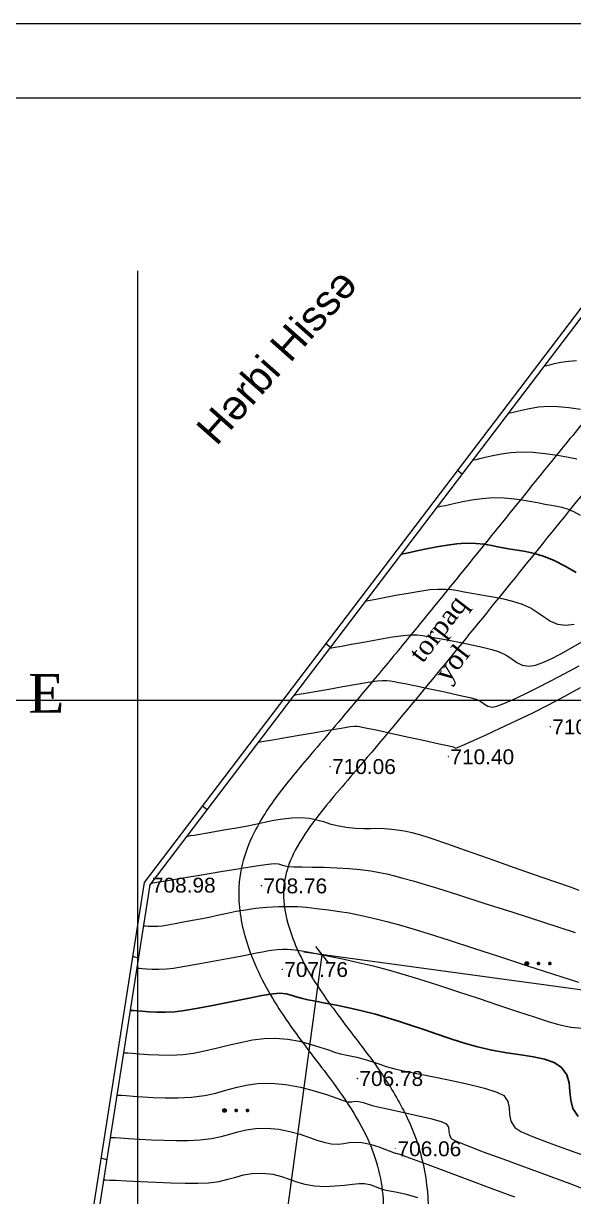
# Model space of a CAD drawing. Header units: feet. Extents: x 3381 to 684025, y 675186 to 4375940.
# Drawn here: x 682081.3 to 682118.1, y 4375781 to 4375859.7 of the extents above; entities that cross this region are included whole.
import ezdxf

# ---------------------------------------------------------------- set-up
doc = ezdxf.new("R2010")
doc.units = ezdxf.units.FT
doc.header["$MEASUREMENT"] = 0
doc.header["$PDMODE"] = 34
doc.header["$PDSIZE"] = 0.01
doc.linetypes.add('ACAD_ISO03W100', pattern=[30, 12, -18])
doc.layers.get('0').update_dxf_attribs({"linetype": 'CONTINUOUS'})
doc.layers.get('Defpoints').update_dxf_attribs({"linetype": 'CONTINUOUS'})
for name, color, linetype in [('0_Point_Height', 2, 'CONTINUOUS'), ('0_Point_Point', 7, 'CONTINUOUS'), ('col bitkisi', 7, 'CONTINUOUS'), ('Kompass', 7, 'CONTINUOUS'), ('Yazilar', 7, 'CONTINUOUS')]:
    doc.layers.add(name, color=color, linetype=linetype)
for name, color, linetype, lineweight in [('ANA HORIZONTAL', 24, 'CONTINUOUS', 30), ('HORIZANTAL', 24, 'CONTINUOUS', 13), ('km setka', 170, 'CONTINUOUS', 15), ('kontur', 5, 'CONTINUOUS', 0), ('rabit xt', 7, 'CONTINUOUS', 13)]:
    doc.layers.add(name, color=color, linetype=linetype, lineweight=lineweight)
doc.styles.get("Standard").update_dxf_attribs({"font": 'arial.ttf', "height": 2})
doc.styles.add('Standart', font='times.ttf')
doc.dimstyles.new('ISO-25', dxfattribs={"dimtxt": 2, "dimasz": 1, "dimexe": 1.25, "dimexo": 0.625, "dimtad": 1, "dimtxsty": 'Standard', "dimblk": 'OBLIQUE', "dimcen": 2.5, "dimadec": 0, "dimazin": 0, "dimtfac": 1, "dimtmove": 0, "dimatfit": 3, "dimldrblk": 'OBLIQUE', "dimfxl": 1, "dimarcsym": 0})

# ---------------------------------------------------------------- blocks, each defined once
blk = doc.blocks.new('_Oblique')
at = {"color": 0, "linetype": 'ByBlock', "lineweight": -2}
blk.add_line((-0.5, -0.5), (0.5, 0.5), dxfattribs=at)
blk = doc.blocks.new('*D58')
at = {"color": 0, "lineweight": -2, "transparency": 16777216}
for p, q in [((682093.018, 4375736.387), (682101.309, 4375797.237)), ((682140.826, 4375791.852), (682100.07, 4375797.406)), ((682132.534, 4375731.002), (682091.779, 4375736.556))]:
    blk.add_line(p, q, dxfattribs=at)
at = {"layer": 'Defpoints', "color": 0, "lineweight": 18, "transparency": 16777216}
for p in [(682101.309, 4375797.237), (682141.445, 4375791.768), (682133.153, 4375730.918)]:
    blk.add_point(p, dxfattribs=at)
at = {"color": 0, "lineweight": -2, "transparency": 16777216}
for p, rotation in [((682101.309, 4375797.237), 82.24063511177357), ((682093.018, 4375736.387), 262.2406351117736)]:
    blk.add_blockref('_Oblique', p, dxfattribs=dict(at, rotation=rotation))
at = {"color": 0, "lineweight": 25, "transparency": 16777216, "insert": (682095.532, 4375767.034), "char_height": 2, "attachment_point": 5, "rotation": 82.24064}
blk.add_mtext('{\\fArial|b0|i0|c238|p34;61.40}', dxfattribs=at)

msp = doc.modelspace()

# ---------------------------------------------------------------- hatches: boundary and pattern name
at = {"layer": 'col bitkisi', "ltscale": 1.5}
h = msp.add_hatch(color=256, dxfattribs=at)
edge = h.paths.add_edge_path()
edge.add_arc((682115.01639, 4375796.65219), 0.125, 0, 360)
h = msp.add_hatch(color=256, dxfattribs=at)
edge = h.paths.add_edge_path()
edge.add_arc((682115.79871, 4375796.65219), 0.125, 0, 360)
h = msp.add_hatch(color=256, dxfattribs=at)
edge = h.paths.add_edge_path()
edge.add_arc((682116.55744, 4375796.65219), 0.125, 0, 360)
h = msp.add_hatch(color=256, dxfattribs=at)
edge = h.paths.add_edge_path()
edge.add_arc((682094.75084, 4375786.79494), 0.125, 0, 360)
h = msp.add_hatch(color=256, dxfattribs=at)
edge = h.paths.add_edge_path()
edge.add_arc((682095.53316, 4375786.79494), 0.125, 0, 360)
h = msp.add_hatch(color=256, dxfattribs=at)
edge = h.paths.add_edge_path()
edge.add_arc((682096.29189, 4375786.79494), 0.125, 0, 360)

# ---------------------------------------------------------------- linework, layer by layer
at = {"linetype": 'Continuous'}
for p, q in [((682125.57682, 4375849.78407, 716.528), (682089.36841, 4375802.08385, 708.96897)), ((682125.89543, 4375849.54222, 716.528), (682089.74943, 4375801.92422, 708.982)), ((682110.37498, 4375829.75748, -710.059), (682110.69019, 4375829.51116, -710.059)), ((682101.54254, 4375818.1218, -710.059), (682101.85775, 4375817.87548, -710.059)), ((682093.27962, 4375807.23639), (682093.59483, 4375806.99007)), ((682089.36841, 4375802.08385, 708.96897), (682082.97653, 4375761.24603, 701.81135)), ((682089.74943, 4375801.92422, 708.982), (682083.30443, 4375760.75422, 701.736)), ((682088.98213, 4375797.02278, -130.67764), (682088.5912, 4375797.11823, -141.27088)), ((682086.86334, 4375783.48818, -100.9675), (682086.47277, 4375783.58353, -111.55101))]:
    msp.add_line(p, q, dxfattribs=at)
for points, knots in [([(682144.2371, 4375847.69828), (682140.29707, 4375843.93476), (682139.76844, 4375843.8841), (682138.1795, 4375843.72455), (682137.11618, 4375843.60815), (682134.16459, 4375843.20137), (682132.28721, 4375842.84728), (682129.50944, 4375841.96905), (682128.55818, 4375841.59843), (682127.06742, 4375840.86053), (682126.50774, 4375840.54444), (682125.34719, 4375839.7892), (682124.75925, 4375839.34203), (682123.64409, 4375838.3926), (682123.11455, 4375837.88911), (682121.87222, 4375836.61759), (682121.1822, 4375835.83127), (682120.07163, 4375834.51295), (682119.63766, 4375833.98302), (682118.78112, 4375832.9366), (682118.35626, 4375832.41599), (682117.09011, 4375830.86076), (682116.25725, 4375829.83274), (682113.77786, 4375826.76516), (682112.15055, 4375824.74214), (682109.24161, 4375821.14688), (682107.96531, 4375819.57649), (682105.9296, 4375817.09787), (682105.18796, 4375816.20007), (682103.7552, 4375814.47859), (682103.06621, 4375813.65622), (682101.83801, 4375812.20181), (682101.3039, 4375811.57299), (682099.93488, 4375809.97161), (682099.06121, 4375808.96653), (682097.6296, 4375807.02532), (682097.04287, 4375806.11502), (682096.27726, 4375804.46159), (682096.02846, 4375803.75824), (682095.7949, 4375802.63578), (682095.74076, 4375802.24251), (682095.6925, 4375801.44855), (682095.69769, 4375801.05288), (682095.81731, 4375799.45328), (682096.13245, 4375798.28), (682096.84504, 4375796.43621), (682097.18126, 4375795.72893), (682097.90715, 4375794.39278), (682098.29835, 4375793.76113), (682099.58602, 4375791.83852), (682100.53351, 4375790.64489), (682101.99756, 4375788.71109), (682102.54847, 4375787.96048), (682103.54946, 4375786.42926), (682103.99705, 4375785.65223), (682104.66704, 4375784.18163), (682104.90856, 4375783.49474), (682105.2539, 4375782.05931), (682105.35849, 4375781.31761), (682105.43659, 4375779.72053), (682105.39002, 4375778.86657), (682105.12613, 4375777.18655), (682104.9097, 4375776.35567), (682104.11395, 4375774.12164), (682103.3823, 4375772.76934), (682101.90954, 4375770.62195), (682101.25568, 4375769.79366), (682099.8649, 4375768.18612), (682099.12595, 4375767.40306), (682097.6244, 4375765.85115), (682096.86272, 4375765.08242), (682095.54027, 4375763.69749), (682094.97594, 4375763.08956), (682093.88113, 4375761.83702), (682093.35256, 4375761.19774), (682091.81294, 4375759.25084), (682090.84789, 4375757.91422), (682089.14861, 4375755.4504), (682088.40069, 4375754.32901), (682086.93143, 4375752.06003), (682086.21268, 4375750.91376), (682084.11186, 4375747.43948), (682082.7852, 4375745.07599), (682080.38948, 4375740.38692), (682079.31023, 4375738.06646), (682077.64653, 4375734.04156), (682077.01015, 4375732.35781), (682075.85186, 4375728.9521), (682075.32971, 4375727.23479), (682074.31638, 4375723.60658), (682073.83398, 4375721.69403), (682073.05055, 4375718.40156), (682072.73537, 4375717.0245), (682072.12211, 4375714.25992), (682071.8269, 4375712.87189), (682071.40237, 4375710.69926), (682071.25651, 4375709.92443), (682071.01815, 4375708.52395), (682070.92279, 4375707.90521), (682070.6827, 4375705.94091), (682070.60708, 4375704.59715), (682070.60955, 4375701.5807), (682070.73105, 4375699.90873), (682071.17097, 4375696.61696), (682071.48729, 4375694.99789), (682072.12733, 4375692.28219), (682072.4207, 4375691.17378), (682072.98571, 4375689.17575), (682073.25166, 4375688.28289), (682073.74463, 4375686.66938), (682073.9706, 4375685.93864), (682074.46629, 4375684.46529), (682074.73554, 4375683.7249), (682075.19132, 4375682.63384), (682075.34793, 4375682.28101), (682075.85045, 4375681.22715), (682076.21174, 4375680.56605), (682076.89272, 4375679.29623), (682077.21256, 4375678.68703), (682077.61114, 4375677.78522), (682077.73215, 4375677.48084), (682077.91917, 4375676.92728), (682077.98956, 4375676.67996), (682078.11248, 4375676.15587), (682078.16452, 4375675.88265), (682078.29851, 4375675.04651), (682078.36116, 4375674.45563), (682076.17623, 4375670.04245)], [0, 0, 0, 0, 1.50418249, 1.50418249, 4.51254746, 4.51254746, 9.89702319, 9.89702319, 12.79583428, 12.79583428, 14.60405864, 14.60405864, 16.66224442, 16.66224442, 18.7204302, 18.7204302, 21.69220953, 21.69220953, 23.69053724, 23.69053724, 25.68886496, 25.68886496, 29.68552039, 29.68552039, 37.67883125, 37.67883125, 43.85862334, 43.85862334, 47.33872292, 47.33872292, 50.47918144, 50.47918144, 52.8430932, 52.8430932, 56.45242189, 56.45242189, 59.34335298, 59.34335298, 61.30171676, 61.30171676, 62.31071449, 62.31071449, 63.31971222, 63.31971222, 66.42673932, 66.42673932, 68.50177048, 68.50177048, 70.57680165, 70.57680165, 75.09225917, 75.09225917, 77.98438324, 77.98438324, 80.8765073, 80.8765073, 83.36814814, 83.36814814, 85.85978899, 85.85978899, 88.69384556, 88.69384556, 91.52790213, 91.52790213, 96.50440373, 96.50440373, 99.81374781, 99.81374781, 103.12309189, 103.12309189, 106.35990714, 106.35990714, 108.77868165, 108.77868165, 111.19745617, 111.19745617, 116.03500519, 116.03500519, 120.02585804, 120.02585804, 124.01671089, 124.01671089, 131.99841659, 131.99841659, 139.53884338, 139.53884338, 144.84051633, 144.84051633, 150.14218929, 150.14218929, 155.992549, 155.992549, 160.21259926, 160.21259926, 164.43264953, 164.43264953, 166.77754007, 166.77754007, 168.58402847, 168.58402847, 172.42370481, 172.42370481, 177.22117892, 177.22117892, 182.01865303, 182.01865303, 185.38454571, 185.38454571, 188.14037737, 188.14037737, 190.39729052, 190.39729052, 192.65420367, 192.65420367, 193.73588978, 193.73588978, 195.899262, 195.899262, 198.06263421, 198.06263421, 199.19008418, 199.19008418, 200.13488005, 200.13488005, 201.07967592, 201.07967592, 202.92393297, 202.92393297, 202.92393297, 202.92393297]), ([(682148.13984, 4375841.22832), (682140.57789, 4375840.94793), (682140.04842, 4375840.89718), (682138.47082, 4375840.73861), (682137.4335, 4375840.6244), (682134.63311, 4375840.23599), (682132.92502, 4375839.90516), (682130.50767, 4375839.13685), (682129.69966, 4375838.8184), (682128.45043, 4375838.19611), (682127.98173, 4375837.92825), (682126.83305, 4375837.16997), (682126.16226, 4375836.62399), (682124.85191, 4375835.40001), (682124.21459, 4375834.72372), (682122.95098, 4375833.28867), (682122.32501, 4375832.52911), (682120.17786, 4375829.90807), (682118.69893, 4375828.08249), (682115.77137, 4375824.45718), (682114.32202, 4375822.65654), (682109.93506, 4375817.23432), (682106.95843, 4375813.59228), (682103.2393, 4375809.2193), (682102.75495, 4375808.65667), (682101.81337, 4375807.54728), (682101.3572, 4375806.99742), (682100.36985, 4375805.70849), (682099.87251, 4375804.97277), (682099.18603, 4375803.6539), (682098.95911, 4375803.06796), (682098.77073, 4375802.228), (682098.73184, 4375801.96773), (682098.69553, 4375801.43902), (682098.69754, 4375801.1633), (682098.78158, 4375800.05347), (682099.01209, 4375799.15107), (682099.56336, 4375797.72454), (682099.80816, 4375797.19627), (682100.34562, 4375796.1762), (682100.63968, 4375795.68129), (682101.7233, 4375794.00084), (682102.6157, 4375792.85456), (682104.13396, 4375790.8635), (682104.74698, 4375790.04798), (682105.91683, 4375788.31199), (682106.47203, 4375787.39429), (682107.21844, 4375785.84017), (682107.46508, 4375785.24472), (682107.87509, 4375784.01009), (682108.03633, 4375783.37933), (682108.39323, 4375781.46499), (682108.46252, 4375780.1595), (682108.29199, 4375777.75846), (682108.09094, 4375776.66363), (682107.48914, 4375774.55318), (682107.08798, 4375773.53399), (682106.13389, 4375771.59502), (682105.58229, 4375770.67422), (682104.20193, 4375768.65865), (682103.3384, 4375767.59373), (682101.55387, 4375765.58768), (682100.63311, 4375764.64262), (682098.96706, 4375762.9364), (682098.21721, 4375762.1701), (682097.04051, 4375760.89488), (682096.5956, 4375760.39146), (682095.72367, 4375759.35623), (682095.29759, 4375758.82711), (682094.0432, 4375757.21068), (682093.23881, 4375756.09424), (682091.71197, 4375753.88537), (682090.98519, 4375752.79773), (682089.56394, 4375750.60876), (682088.86917, 4375749.50432), (682086.83959, 4375746.1613), (682085.55953, 4375743.89304), (682083.18277, 4375739.27737), (682082.08616, 4375736.92993), (682080.43219, 4375732.92666), (682079.81545, 4375731.29268), (682078.693, 4375727.98517), (682078.18429, 4375726.30813), (682077.18685, 4375722.72576), (682076.70716, 4375720.81636), (682075.93606, 4375717.56267), (682075.62984, 4375716.22284), (682075.0382, 4375713.54989), (682074.75509, 4375712.21519), (682074.33998, 4375710.0889), (682074.19074, 4375709.29426), (682073.95771, 4375707.9064), (682073.86855, 4375707.30854), (682073.73143, 4375706.11511), (682073.68185, 4375705.51473), (682073.58717, 4375703.70644), (682073.59617, 4375702.49135), (682073.78528, 4375699.3577), (682074.06557, 4375697.44874), (682074.85544, 4375693.6417), (682075.36276, 4375691.74259), (682076.1087, 4375689.20227), (682076.30257, 4375688.56123), (682076.69561, 4375687.28328), (682076.89327, 4375686.65421), (682077.28818, 4375685.49172), (682077.48301, 4375684.95547), (682077.83466, 4375684.08156), (682077.98278, 4375683.73675), (682078.26454, 4375683.1298), (682078.39613, 4375682.86391), (682078.67573, 4375682.32033), (682078.82252, 4375682.0448), (682079.27361, 4375681.20401), (682079.58894, 4375680.62482), (682080.11413, 4375679.55305), (682080.33102, 4375679.07318), (682080.65067, 4375678.23002), (682080.76811, 4375677.87711), (682080.96495, 4375677.15828), (682081.04315, 4375676.80107), (682081.23749, 4375675.74247), (682081.31422, 4375675.05395), (682081.39258, 4375674.31233), (682081.40108, 4375674.23118), (682083.13525, 4375669.9191)], [0, 0, 0, 0, 1.51957611, 1.51957611, 4.55872833, 4.55872833, 9.9305937, 9.9305937, 12.83759759, 12.83759759, 14.69894656, 14.69894656, 17.5962721, 17.5962721, 20.49359765, 20.49359765, 23.43076478, 23.43076478, 30.54060622, 30.54060622, 37.65044766, 37.65044766, 51.87013054, 51.87013054, 53.94334194, 53.94334194, 56.01655335, 56.01655335, 58.83977512, 58.83977512, 61.18670147, 61.18670147, 62.25702302, 62.25702302, 63.32734457, 63.32734457, 66.42634071, 66.42634071, 68.26824966, 68.26824966, 70.11015862, 70.11015862, 74.62152986, 74.62152986, 77.5950003, 77.5950003, 80.56847075, 80.56847075, 82.30435529, 82.30435529, 84.04023983, 84.04023983, 87.51200891, 87.51200891, 90.50402704, 90.50402704, 93.49604516, 93.49604516, 96.48806328, 96.48806328, 100.37217303, 100.37217303, 104.25628277, 104.25628277, 107.51770119, 107.51770119, 109.61842715, 109.61842715, 111.71915311, 111.71915311, 115.92060502, 115.92060502, 119.85879174, 119.85879174, 123.79697846, 123.79697846, 131.6733519, 131.6733519, 139.55348137, 139.55348137, 144.89442108, 144.89442108, 150.2353608, 150.2353608, 156.19039195, 156.19039195, 160.321983, 160.321983, 164.45357405, 164.45357405, 166.89996081, 166.89996081, 168.79712584, 168.79712584, 170.69429086, 170.69429086, 174.48862091, 174.48862091, 180.48890562, 180.48890562, 186.48919033, 186.48919033, 188.50869587, 188.50869587, 190.52820141, 190.52820141, 192.32294697, 192.32294697, 193.52533008, 193.52533008, 194.47871195, 194.47871195, 195.43209382, 195.43209382, 197.33885755, 197.33885755, 198.78437633, 198.78437633, 199.75902855, 199.75902855, 200.73368078, 200.73368078, 202.68298523, 202.68298523, 202.92393297, 202.92393297, 202.92393297, 202.92393297])]:
    msp.add_open_spline(points, degree=3, knots=knots, dxfattribs=at)
at = {"layer": '0_Point_Point'}
for p in [(682116.58743, 4375812.54322, 710), (682109.75943, 4375810.53822, 710.397), (682101.82943, 4375809.88322, 710.059), (682089.74943, 4375801.92422, 708.982), (682097.22243, 4375801.87622, 708.757), (682098.61943, 4375796.26422, 707.764), (682103.65843, 4375788.94922, 706.78), (682106.21443, 4375784.23722, 706.059)]:
    msp.add_point(p, dxfattribs=at)
at = {"layer": 'ANA HORIZONTAL', "color": 16, "lineweight": 30, "elevation": 712.5}
msp.add_lwpolyline([(682106.60096, 4375824.12408), (682106.68567, 4375824.13876), (682106.87055, 4375824.17315), (682107.18244, 4375824.23546), (682107.65142, 4375824.33334), (682108.29866, 4375824.4683), (682108.98206, 4375824.60278), (682109.66774, 4375824.72125), (682110.32183, 4375824.80819), (682110.91045, 4375824.84808), (682111.5909, 4375824.83866), (682112.15171, 4375824.78657), (682112.65936, 4375824.70301), (682113.18031, 4375824.59916), (682113.78103, 4375824.48624), (682114.36077, 4375824.39228), (682114.82372, 4375824.31931), (682115.24367, 4375824.23955), (682115.69443, 4375824.12518), (682116.24979, 4375823.94841), (682116.85793, 4375823.68657), (682117.57844, 4375823.31103), (682118.33617, 4375822.8937)], dxfattribs=at)
at = {"layer": 'ANA HORIZONTAL', "color": 32, "lineweight": 30, "elevation": 707.5}
msp.add_lwpolyline([(682088.43125, 4375793.50386), (682088.49869, 4375793.50154), (682088.64042, 4375793.49437), (682088.87003, 4375793.47868), (682089.20761, 4375793.45228), (682089.6794, 4375793.41856), (682090.2056, 4375793.39448), (682090.78522, 4375793.39125), (682091.41727, 4375793.42007), (682092.07026, 4375793.50251), (682092.97882, 4375793.65924), (682094.04774, 4375793.86365), (682095.18177, 4375794.08912), (682096.28569, 4375794.30902), (682097.26428, 4375794.49675), (682098.0223, 4375794.62568), (682098.46452, 4375794.66919), (682098.88974, 4375794.62436), (682099.21885, 4375794.53513), (682099.5475, 4375794.42105), (682099.97136, 4375794.30166), (682100.34147, 4375794.22487), (682100.86086, 4375794.12565), (682101.50598, 4375794.00268), (682102.25329, 4375793.85462), (682103.07924, 4375793.68016), (682103.96029, 4375793.47797), (682104.87289, 4375793.24673), (682105.67586, 4375793.018), (682106.47789, 4375792.76632), (682107.28509, 4375792.49722), (682108.10357, 4375792.21617), (682108.93942, 4375791.9287), (682109.79877, 4375791.64029), (682110.6877, 4375791.35646), (682111.61232, 4375791.0827), (682112.67051, 4375790.82879), (682113.67553, 4375790.653), (682114.61133, 4375790.51916), (682115.46188, 4375790.39111), (682116.21114, 4375790.2327), (682116.84307, 4375790.00776), (682117.34164, 4375789.68014), (682117.70266, 4375789.18987), (682117.85814, 4375788.64651), (682117.90963, 4375788.07272), (682117.95867, 4375787.49114), (682118.10683, 4375786.92441), (682118.45564, 4375786.3952)], dxfattribs=at)
at = {"layer": 'col bitkisi', "lineweight": 13, "ltscale": 1.5}
for centre in [(682115.01639, 4375796.65219), (682094.75084, 4375786.79494)]:
    msp.add_circle(centre, 0.125, dxfattribs=at)
at = {"layer": 'HORIZANTAL', "color": 16, "linetype": 'Continuous', "lineweight": 20}
for points, elevation in [([(682116.18113, 4375836.74481), (682116.24009, 4375836.75537), (682116.36491, 4375836.7811), (682116.56949, 4375836.82877), (682116.87467, 4375836.90236), (682117.30841, 4375836.99575), (682117.8004, 4375837.07156), (682118.35085, 4375837.10932)], 714.5), ([(682113.78609, 4375833.58963), (682113.85958, 4375833.60279), (682114.01518, 4375833.63487), (682114.27019, 4375833.69428), (682114.65062, 4375833.78602), (682115.19129, 4375833.90243), (682115.80458, 4375833.99694), (682116.49075, 4375834.04401), (682117.09525, 4375834.02476), (682117.82606, 4375833.95741), (682118.60781, 4375833.85938)], 714), ([(682111.39104, 4375830.43445), (682111.46416, 4375830.44741), (682111.61756, 4375830.47825), (682111.86563, 4375830.5346), (682112.22997, 4375830.62267), (682112.73952, 4375830.74077), (682113.30936, 4375830.85128), (682113.93967, 4375830.93649), (682114.63065, 4375830.9787), (682115.41088, 4375830.95471), (682116.25547, 4375830.87087), (682117.08442, 4375830.75374), (682117.8177, 4375830.62994), (682118.37531, 4375830.52604)], 713.5), ([(682108.996, 4375827.27926), (682109.08167, 4375827.29438), (682109.26397, 4375827.33038), (682109.56335, 4375827.39625), (682110.00679, 4375827.49925), (682110.62339, 4375827.63733), (682111.29773, 4375827.7663), (682112.01755, 4375827.86528), (682112.77055, 4375827.91339), (682113.50974, 4375827.90035), (682114.19217, 4375827.84102), (682114.81158, 4375827.75222), (682115.36171, 4375827.65081), (682115.8363, 4375827.5536), (682116.22912, 4375827.47744), (682116.67477, 4375827.40581), (682117.02308, 4375827.34808), (682117.36536, 4375827.26986), (682117.79292, 4375827.13676), (682118.14037, 4375826.98215), (682118.60261, 4375826.73291)], 713)]:
    msp.add_lwpolyline(points, dxfattribs=dict(at, elevation=elevation))
at = {"layer": 'HORIZANTAL', "color": 32, "linetype": 'Continuous', "lineweight": 13}
for points, elevation in [([(682104.20591, 4375820.9689), (682104.30214, 4375820.98542), (682104.5174, 4375821.02423), (682104.89011, 4375821.09473), (682105.45989, 4375821.20563), (682106.24597, 4375821.35855), (682107.05807, 4375821.51062), (682107.83619, 4375821.64395), (682108.52028, 4375821.74063), (682109.05034, 4375821.78276), (682109.57918, 4375821.77738), (682110.00065, 4375821.74016), (682110.38597, 4375821.67686), (682110.80633, 4375821.59324), (682111.33293, 4375821.49505), (682111.83825, 4375821.41291), (682112.3544, 4375821.33093), (682112.89036, 4375821.23689), (682113.45508, 4375821.11855), (682114.05753, 4375820.96369), (682114.70667, 4375820.76007), (682115.30473, 4375820.49519), (682115.78472, 4375820.19077), (682116.2018, 4375819.88585), (682116.61112, 4375819.61951), (682117.06783, 4375819.4308), (682117.62711, 4375819.3588), (682118.18865, 4375819.41273)], 712), ([(682101.81087, 4375817.81372), (682101.9186, 4375817.83208), (682102.16424, 4375817.87531), (682102.59778, 4375817.954), (682103.26837, 4375818.07793), (682104.19328, 4375818.2488), (682105.13409, 4375818.41846), (682106.00463, 4375818.56665), (682106.71874, 4375818.67307), (682107.19024, 4375818.71745), (682107.66648, 4375818.70859), (682108.03883, 4375818.66448), (682108.41054, 4375818.59345), (682108.88484, 4375818.50385), (682109.30818, 4375818.42863), (682109.89703, 4375818.31889), (682110.58966, 4375818.18375), (682111.32436, 4375818.03233), (682112.03939, 4375817.87377), (682112.67303, 4375817.71719), (682113.16355, 4375817.57172), (682113.6438, 4375817.34889), (682114.01539, 4375817.09461), (682114.34781, 4375816.85533), (682114.71053, 4375816.67749), (682115.17306, 4375816.60753), (682115.59533, 4375816.66866), (682116.09289, 4375816.83991), (682116.65954, 4375817.10189), (682117.28908, 4375817.43523), (682117.9753, 4375817.82056), (682118.712, 4375818.2385)], 711.5), ([(682099.41582, 4375814.65854), (682099.51944, 4375814.67608), (682099.75576, 4375814.71677), (682100.1739, 4375814.79004), (682100.82496, 4375814.90543), (682101.73498, 4375815.0672), (682102.68165, 4375815.23429), (682103.58974, 4375815.3915), (682104.38401, 4375815.52367), (682104.98922, 4375815.61561), (682105.33014, 4375815.65214), (682105.64113, 4375815.64636), (682105.88429, 4375815.61755), (682106.12701, 4375815.57116), (682106.43674, 4375815.51266), (682106.85075, 4375815.43292), (682107.58875, 4375815.28272), (682108.52166, 4375815.08803), (682109.52038, 4375814.8748), (682110.45582, 4375814.66897), (682111.19886, 4375814.49651), (682111.62043, 4375814.38337), (682111.93785, 4375814.22742), (682112.17729, 4375814.05452), (682112.41295, 4375813.91427), (682112.71901, 4375813.85626), (682113.00555, 4375813.91972), (682113.47875, 4375814.09886), (682114.10803, 4375814.37627), (682114.86278, 4375814.73451), (682115.7124, 4375815.15618), (682116.62628, 4375815.62385), (682117.57384, 4375816.1201), (682118.52446, 4375816.62752)], 711), ([(682097.02078, 4375811.50336), (682097.13433, 4375811.52249), (682097.39622, 4375811.56696), (682097.86489, 4375811.64711), (682098.60021, 4375811.77346), (682099.63002, 4375811.95063), (682100.69622, 4375812.13352), (682101.70608, 4375812.30536), (682102.56683, 4375812.44937), (682103.18573, 4375812.54879), (682103.47004, 4375812.58683), (682103.65574, 4375812.58069), (682103.80365, 4375812.55688), (682103.98865, 4375812.52146), (682104.31365, 4375812.45397), (682105.02878, 4375812.30028), (682106.00125, 4375812.08945), (682107.09833, 4375811.85053), (682108.18723, 4375811.61257), (682109.1352, 4375811.40463), (682109.80948, 4375811.25576), (682110.07731, 4375811.19502), (682110.17194, 4375811.14303), (682110.26496, 4375811.10499), (682110.42486, 4375811.16841), (682110.8426, 4375811.34847), (682111.47734, 4375811.62982), (682112.28825, 4375811.99711), (682113.23448, 4375812.43499), (682114.2752, 4375812.9281), (682115.36958, 4375813.46111), (682116.47677, 4375814.01865), (682117.55595, 4375814.58537), (682118.62232, 4375815.18197)], 710.5), ([(682092.23069, 4375805.19299), (682092.30583, 4375805.20563), (682092.46355, 4375805.23224), (682092.7187, 4375805.27544), (682093.09355, 4375805.33902), (682093.61768, 4375805.4278), (682094.20347, 4375805.52655), (682094.85078, 4375805.63483), (682095.55949, 4375805.75223), (682096.19145, 4375805.86907), (682096.81904, 4375806.00196), (682097.44113, 4375806.13771), (682098.05657, 4375806.26312), (682098.6642, 4375806.36502), (682099.26288, 4375806.43021), (682099.85146, 4375806.4455), (682100.45648, 4375806.39804), (682100.94819, 4375806.30116), (682101.38262, 4375806.17391), (682101.81577, 4375806.03535), (682102.30366, 4375805.90454), (682102.9023, 4375805.80053), (682103.52512, 4375805.7418), (682104.06645, 4375805.72214), (682104.55366, 4375805.72361), (682105.01412, 4375805.72828), (682105.47521, 4375805.71819), (682105.9643, 4375805.67542), (682106.49901, 4375805.60002), (682106.92214, 4375805.52331), (682107.30612, 4375805.43519), (682107.7234, 4375805.32554), (682108.24641, 4375805.18425), (682108.72019, 4375805.02999), (682109.62752, 4375804.71202), (682110.88972, 4375804.26239), (682112.42809, 4375803.71313), (682114.16396, 4375803.0963), (682116.01863, 4375802.44393), (682117.91342, 4375801.78807), (682118.51297, 4375801.58546)], 709.5), ([(682089.83565, 4375802.03781), (682089.8406, 4375802.03864), (682089.8612, 4375802.04212), (682089.90539, 4375802.04955), (682089.95132, 4375802.05724), (682090.22028, 4375802.10342), (682090.93347, 4375802.22543), (682091.9685, 4375802.40146), (682093.20294, 4375802.60969), (682094.51441, 4375802.82832), (682095.78048, 4375803.03554), (682096.87875, 4375803.20954), (682097.68681, 4375803.3285), (682098.08226, 4375803.37062), (682098.36294, 4375803.34102), (682098.58014, 4375803.28215), (682098.79784, 4375803.21479), (682099.08004, 4375803.15968), (682099.40145, 4375803.14187), (682099.94217, 4375803.132), (682100.64258, 4375803.12329), (682101.44307, 4375803.10899), (682102.28402, 4375803.08232), (682103.10582, 4375803.03652), (682103.84884, 4375802.96482), (682104.55793, 4375802.86668), (682105.13328, 4375802.76895), (682105.64017, 4375802.66252), (682106.1439, 4375802.53827), (682106.70976, 4375802.38709), (682107.40303, 4375802.19987), (682107.98908, 4375802.02694), (682109.0274, 4375801.70393), (682110.43946, 4375801.25666), (682112.14675, 4375800.711), (682114.07075, 4375800.09276), (682116.13294, 4375799.42781), (682118.25479, 4375798.74198)], 709), ([(682089.32071, 4375799.18562), (682089.36532, 4375799.18382), (682089.46342, 4375799.17743), (682089.63244, 4375799.16431), (682089.89779, 4375799.15004), (682090.29187, 4375799.15836), (682090.56875, 4375799.19236), (682090.95851, 4375799.25777), (682091.44182, 4375799.34715), (682091.99933, 4375799.45301), (682092.61169, 4375799.56792), (682093.25956, 4375799.68439), (682093.81818, 4375799.79144), (682094.37332, 4375799.91076), (682094.93889, 4375800.0347), (682095.52882, 4375800.15561), (682096.15703, 4375800.26586), (682096.83744, 4375800.35779), (682097.58399, 4375800.42377), (682098.40018, 4375800.46818), (682099.06806, 4375800.48361), (682099.66148, 4375800.47001), (682100.25428, 4375800.42729), (682100.9203, 4375800.35538), (682101.73338, 4375800.25422), (682102.46358, 4375800.15344), (682103.11723, 4375800.04595), (682103.73213, 4375799.92626), (682104.34604, 4375799.78887), (682104.99674, 4375799.62828), (682105.72202, 4375799.43898), (682106.55965, 4375799.21549), (682107.30052, 4375799.00065), (682108.41318, 4375798.65688), (682109.81884, 4375798.21109), (682111.43876, 4375797.69017), (682113.19416, 4375797.12103), (682115.00629, 4375796.53054), (682116.79637, 4375795.94562), (682118.48564, 4375795.39316)], 708.5), ([(682088.87598, 4375796.34474), (682088.92979, 4375796.34282), (682089.04393, 4375796.33665), (682089.23134, 4375796.3231), (682089.51109, 4375796.30133), (682089.90794, 4375796.2774), (682090.35615, 4375796.26909), (682090.85457, 4375796.28921), (682091.33947, 4375796.34935), (682092.0806, 4375796.46875), (682092.98855, 4375796.62834), (682093.97389, 4375796.80902), (682094.94721, 4375796.99171), (682095.81907, 4375797.15731), (682096.50007, 4375797.28674), (682096.90077, 4375797.36091), (682097.29452, 4375797.43784), (682097.60481, 4375797.50547), (682097.90974, 4375797.56009), (682098.28741, 4375797.59799), (682098.66067, 4375797.61587), (682098.95356, 4375797.61282), (682099.24601, 4375797.58876), (682099.61792, 4375797.54363), (682099.93813, 4375797.49522), (682100.44152, 4375797.40773), (682101.09966, 4375797.28416), (682101.8841, 4375797.12755), (682102.76642, 4375796.94092), (682103.71818, 4375796.72729), (682104.71094, 4375796.48968), (682105.71627, 4375796.23111), (682106.63713, 4375795.96839), (682107.75847, 4375795.62379), (682109.02352, 4375795.21934), (682110.37555, 4375794.7771), (682111.75778, 4375794.3191), (682113.11348, 4375793.86739), (682114.38589, 4375793.44401), (682115.51826, 4375793.071), (682116.45383, 4375792.77041), (682117.13586, 4375792.56428), (682117.97443, 4375792.3916), (682118.7178, 4375792.32637)], 708), ([(682087.98653, 4375790.66299), (682088.07671, 4375790.65988), (682088.26626, 4375790.65029), (682088.57333, 4375790.62931), (682089.02481, 4375790.594), (682089.65577, 4375790.5489), (682090.3595, 4375790.5167), (682091.13468, 4375790.51238), (682091.97997, 4375790.55092), (682092.67132, 4375790.63792), (682093.41566, 4375790.78594), (682094.19831, 4375790.97163), (682095.00454, 4375791.17166), (682095.81964, 4375791.36268), (682096.62892, 4375791.52135), (682097.41766, 4375791.62434), (682098.17115, 4375791.6483), (682098.99166, 4375791.57778), (682099.77212, 4375791.43685), (682100.49705, 4375791.25147), (682101.15097, 4375791.0476), (682101.71839, 4375790.85121), (682102.18383, 4375790.68825), (682102.53182, 4375790.58469), (682102.95321, 4375790.49482), (682103.28314, 4375790.43229), (682103.61184, 4375790.36538), (682104.02951, 4375790.26235), (682104.40704, 4375790.15123), (682104.77192, 4375790.02892), (682105.15397, 4375789.89606), (682105.58299, 4375789.75325), (682106.08878, 4375789.60112), (682106.6449, 4375789.47288), (682107.54199, 4375789.29206), (682108.66212, 4375789.07097), (682109.88735, 4375788.8219), (682111.09975, 4375788.55712), (682112.1814, 4375788.28895), (682113.01437, 4375788.02966), (682113.48071, 4375787.79155), (682113.74538, 4375787.40273), (682113.83587, 4375786.96825), (682113.86678, 4375786.51367), (682113.95268, 4375786.06454), (682114.20817, 4375785.64642), (682114.62573, 4375785.38174), (682115.39973, 4375785.0386), (682116.44295, 4375784.63655), (682117.66818, 4375784.19513), (682118.9882, 4375783.73388)], 707), ([(682087.5418, 4375787.82211), (682087.63837, 4375787.81886), (682087.83995, 4375787.80922), (682088.1633, 4375787.78826), (682088.63323, 4375787.7522), (682089.28226, 4375787.70257), (682089.99876, 4375787.65889), (682090.7817, 4375787.63299), (682091.63002, 4375787.63668), (682092.54268, 4375787.68177), (682093.41122, 4375787.78923), (682094.16116, 4375787.95325), (682094.84239, 4375788.14541), (682095.50477, 4375788.33731), (682096.19821, 4375788.50055), (682096.97258, 4375788.60672), (682097.87777, 4375788.62741), (682098.87175, 4375788.53625), (682099.85082, 4375788.35143), (682100.77237, 4375788.11148), (682101.59379, 4375787.8549), (682102.27245, 4375787.6202), (682102.76575, 4375787.44589), (682103.03107, 4375787.37047), (682103.29229, 4375787.37534), (682103.50256, 4375787.40849), (682103.76165, 4375787.40582), (682104.04436, 4375787.338), (682104.31355, 4375787.23447), (682104.65105, 4375787.11932), (682105.03591, 4375787.03104), (682105.75728, 4375786.87764), (682106.67825, 4375786.68109), (682107.66189, 4375786.46337), (682108.5713, 4375786.24646), (682109.26957, 4375786.05233), (682109.61977, 4375785.90296), (682109.75997, 4375785.67137), (682109.7936, 4375785.41103), (682109.82554, 4375785.14532), (682109.9607, 4375784.89765), (682110.28589, 4375784.73048), (682111.0259, 4375784.43145), (682112.09347, 4375784.02723), (682113.40132, 4375783.54449), (682114.86218, 4375783.00989), (682116.38878, 4375782.45011), (682117.89385, 4375781.89182), (682119.29011, 4375781.36169)], 706.5), ([(682087.09707, 4375784.98123), (682087.19958, 4375784.97798), (682087.4189, 4375784.96901), (682087.78077, 4375784.95033), (682088.3168, 4375784.91829), (682089.05596, 4375784.87243), (682089.85, 4375784.82742), (682090.67544, 4375784.79109), (682091.5088, 4375784.77129), (682092.32661, 4375784.77586), (682093.10538, 4375784.81262), (682093.88293, 4375784.90641), (682094.53134, 4375785.04549), (682095.10057, 4375785.20662), (682095.64054, 4375785.36654), (682096.20121, 4375785.502), (682096.83251, 4375785.58974), (682097.58439, 4375785.60652), (682098.38619, 4375785.53311), (682099.13192, 4375785.38525), (682099.81846, 4375785.19215), (682100.44272, 4375784.983), (682101.00159, 4375784.787), (682101.49198, 4375784.63336), (682101.91078, 4375784.55127), (682102.37998, 4375784.53996), (682102.75808, 4375784.58272), (682103.10509, 4375784.64097), (682103.48105, 4375784.67617), (682103.94598, 4375784.64973), (682104.50997, 4375784.53222), (682105.08992, 4375784.35319), (682105.60609, 4375784.16263), (682105.97876, 4375784.01051), (682106.12817, 4375783.9468), (682106.18728, 4375783.9356), (682106.24642, 4375783.92451), (682106.34262, 4375783.89687), (682106.48209, 4375783.85298), (682106.7321, 4375783.76258), (682107.39053, 4375783.52289), (682108.38252, 4375783.15972), (682109.6332, 4375782.69885), (682111.0677, 4375782.16607), (682112.61115, 4375781.58719), (682114.1887, 4375780.98798)], 706), ([(682086.65234, 4375782.14035), (682086.77336, 4375782.13665), (682087.03935, 4375782.12691), (682087.49193, 4375782.10732), (682088.17769, 4375782.07432), (682089.12925, 4375782.0273), (682090.13647, 4375781.98065), (682091.14666, 4375781.94166), (682092.10712, 4375781.91761), (682092.96516, 4375781.91578), (682093.66808, 4375781.94347), (682094.39059, 4375782.03605), (682094.98009, 4375782.17422), (682095.50074, 4375782.32814), (682096.01667, 4375782.46792), (682096.59205, 4375782.56371), (682097.29101, 4375782.58563), (682097.99181, 4375782.5148), (682098.56849, 4375782.37327), (682099.07887, 4375782.19264), (682099.58078, 4375782.00451), (682100.13205, 4375781.84046), (682100.79049, 4375781.73208), (682101.50571, 4375781.70072), (682102.17834, 4375781.72869), (682102.79274, 4375781.78897), (682103.3333, 4375781.85456), (682103.78436, 4375781.89845), (682104.13031, 4375781.89365), (682104.50255, 4375781.8152), (682104.79625, 4375781.70767), (682105.07369, 4375781.59112), (682105.39715, 4375781.48557), (682105.70976, 4375781.41698), (682105.95689, 4375781.37844), (682106.20426, 4375781.34066), (682106.51758, 4375781.27437), (682106.84432, 4375781.18996), (682107.23363, 4375781.08072), (682107.68285, 4375780.94591)], 705.5)]:
    msp.add_lwpolyline(points, dxfattribs=dict(at, elevation=elevation))
at = {"layer": 'km setka', "flags": 128}
for points in [[(682088.92597, 4375843.14186), (682088.92597, 4375633.9056)], [(682053.94134, 4375814.31584), (682212.02012, 4375814.31584)]]:
    msp.add_lwpolyline(points, dxfattribs=at)
at = {"layer": 'rabit xt', "color": 7, "lineweight": 20, "ltscale": 0.3, "elevation": 716.5}
msp.add_lwpolyline([(682023.42096, 4375859.72956), (682443.42096, 4375859.72956), (682443.42096, 4375562.72956)], dxfattribs=at)
msp.add_lwpolyline([(682043.42096, 4375854.72956), (682438.42096, 4375854.72956), (682438.42096, 4375567.72956), (682043.42096, 4375567.72956)], close=True, dxfattribs=at)

# ---------------------------------------------------------------- texts
at = {"layer": '0_Point_Height', "color": 0}
for s, p in [('710.00', (682116.72338, 4375812.02911, 710)), ('710.06', (682101.96538, 4375809.36911, 710.059)), ('710.40', (682109.89538, 4375810.02411, 710.397)), ('708.98', (682089.88538, 4375801.41011, 708.982)), ('708.76', (682097.35838, 4375801.36211, 708.757)), ('707.76', (682098.75538, 4375795.75011, 707.764)), ('706.78', (682103.79438, 4375788.43511, 706.78)), ('706.06', (682106.35038, 4375783.72311, 706.059))]:
    msp.add_text(s, height=1, dxfattribs=at).set_placement(p)
at = {"layer": 'Kompass', "color": 1, "insert": (682081.60807, 4375816.08195), "char_height": 2.60511, "width": 2.7135322, "attachment_point": 1, "rotation": 0.0131571, "style": 'Standart'}
msp.add_mtext('E', dxfattribs=at)
at = {"layer": 'kontur', "color": 0, "linetype": 'ACAD_ISO03W100', "lineweight": 0, "ltscale": 0.35, "insert": (682092.70588, 4375832.64407), "char_height": 2, "attachment_point": 1, "rotation": 48.4839306}
msp.add_mtext_dynamic_manual_height_columns('{\\fArial|b0|i0|c204|p34;H\\fArial|b0|i0|c238|p34;ərbi Hissə}', width=21.2203162, gutter_width=25, heights=[0], dxfattribs=at)
at = {"layer": 'Yazilar', "insert": (682106.99729, 4375817.53838), "char_height": 1.3, "width": 0.1058769, "attachment_point": 1, "rotation": 52.3818027}
msp.add_mtext('{\\fTimes New Roman|b0|i0|c0|p18;torpaq\\fTimes New Roman|b0|i0|c238|p18; yol}', dxfattribs=at)

# ---------------------------------------------------------------- dimensions: what is measured, and where the dimension line sits
at = {"color": 222, "lineweight": 25}
dim = msp.add_aligned_dim(p1=(682133.15348, 4375730.91788), p2=(682141.44495, 4375791.76799), distance=40.50678, text='{\\fArial|b0|i0|c238|p34;61.40}', dimstyle='ISO-25', dxfattribs=at)
dim.commit()
dim.dimension.update_dxf_attribs({"geometry": '*D58', "text_midpoint": (682095.53225, 4375767.03412)})

doc.saveas('drawing.dxf')
